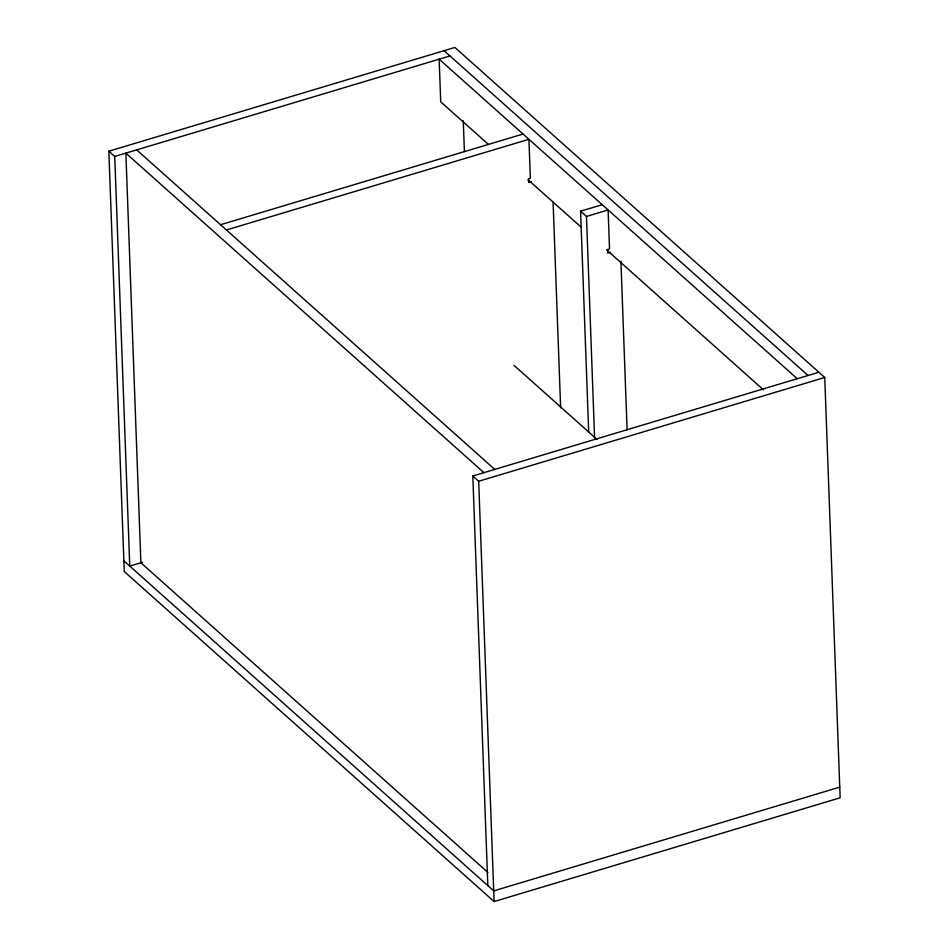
<?xml version="1.0" encoding="UTF-8"?>
<svg xmlns="http://www.w3.org/2000/svg" width="949" height="949" viewBox="0 0 949 949"><rect width="100%" height="100%" fill="white"/><g stroke="black" fill="none" stroke-linecap="round" stroke-linejoin="round"><path stroke-width="1.42" d="M108.85 151.199L454.903 47.45L824.74 377.488L840.15 797.801L494.097 901.55L124.26 571.512L108.85 151.199L114.734 156.455L129.752 566.102L142.516 562.271M114.734 156.455L449.968 55.944M220.548 224.723L523.029 134.034M226.431 229.978L528.913 139.289L530.349 178.27L528.498 178.827L528.629 182.481L531.393 181.662M588.677 431.534L580.586 211.188L602.224 204.699M580.586 211.188L586.47 216.443L608.107 209.954L609.531 248.935L607.68 249.492L607.811 253.146L610.575 252.327M487.833 885.642L472.804 475.995L818.857 372.245M472.804 475.995L478.687 481.25L824.74 377.488M839.758 787.136L493.717 890.886L123.868 560.847M444.085 50.688L808.038 375.484M797.231 378.722L439.15 59.182L440.716 101.828L488.237 144.236M528.024 179.741L581.073 227.072M606.494 249.765L763.423 389.814M514.038 365.377L596.921 439.351M136.668 149.871L494.749 469.411M483.931 472.661L125.861 153.121L140.879 562.757L487.905 872.439M620.919 261.189L627.099 429.897M586.47 216.443L594.608 438.272M553.089 202.078L560.634 407.785M478.687 481.25L494.097 901.55M463.266 120.499L464.405 151.579"/></g></svg>
